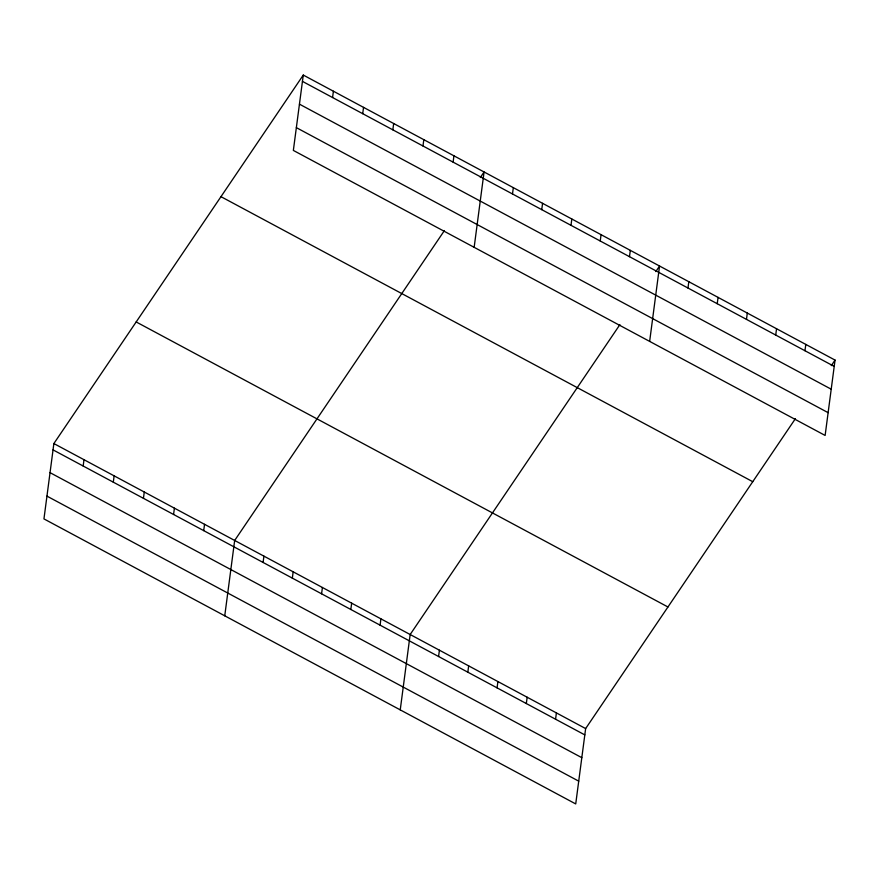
<?xml version="1.0" encoding="UTF-8"?>
<svg xmlns="http://www.w3.org/2000/svg" width="879" height="879" viewBox="0 0 879 879"><rect width="100%" height="100%" fill="white"/><g stroke="black" fill="none" stroke-linecap="round" stroke-linejoin="round"><path stroke-width="1.32" d="M303.277 75.067L293.355 150.419L825.128 435.446L835.05 360.093L303.277 75.067L53.872 443.554L43.95 518.907L575.723 803.933L585.645 728.581L795.396 418.69M83.175 466.024L83.999 459.706M113.303 482.175L114.138 475.858M143.442 498.327L144.277 492.009M173.57 514.479L174.405 508.161M203.708 530.63L204.543 524.313M224.749 615.816L234.671 540.464L444.422 230.562M263.096 562.461L263.92 556.132M332.57 97.536L333.405 91.218M292.333 578.129L293.168 571.811M362.708 113.688L363.543 107.37M321.582 593.808L322.417 587.491M392.847 129.839L393.671 123.521M350.831 609.488L351.666 603.17M422.975 145.991L423.81 139.673M380.08 625.167L380.915 618.849M453.114 162.143L453.938 155.825M400.242 709.88L410.163 634.517L619.904 324.626M474.155 247.329L484.076 171.976L480.341 177.503M438.577 656.514L439.412 650.196M512.49 193.973L513.325 187.656M467.826 672.193L468.661 665.875M541.739 209.652L542.574 203.324M497.074 687.872L497.91 681.555M570.987 225.321L571.822 219.003M526.323 703.552L527.158 697.223M600.236 241L601.071 234.682M555.572 719.22L556.396 712.902M629.485 256.679L630.32 250.361M649.647 341.393L659.558 266.04L655.822 271.567M687.982 288.037L688.806 281.709M717.231 303.705L718.055 297.388M746.48 319.385L747.304 313.067M775.717 335.064L776.553 328.746M804.966 350.743L805.801 344.414M831.314 365.62L835.05 360.093M302.442 81.384L834.215 366.411M299.442 104.161L831.215 389.199M296.355 127.642L828.128 412.669M220.97 196.665L752.743 481.692M136.168 321.945L667.952 606.982M53.872 443.554L585.645 728.581M53.037 449.872L584.821 734.899M50.037 472.649L581.821 757.687M46.95 496.119L578.723 781.156"/></g></svg>
